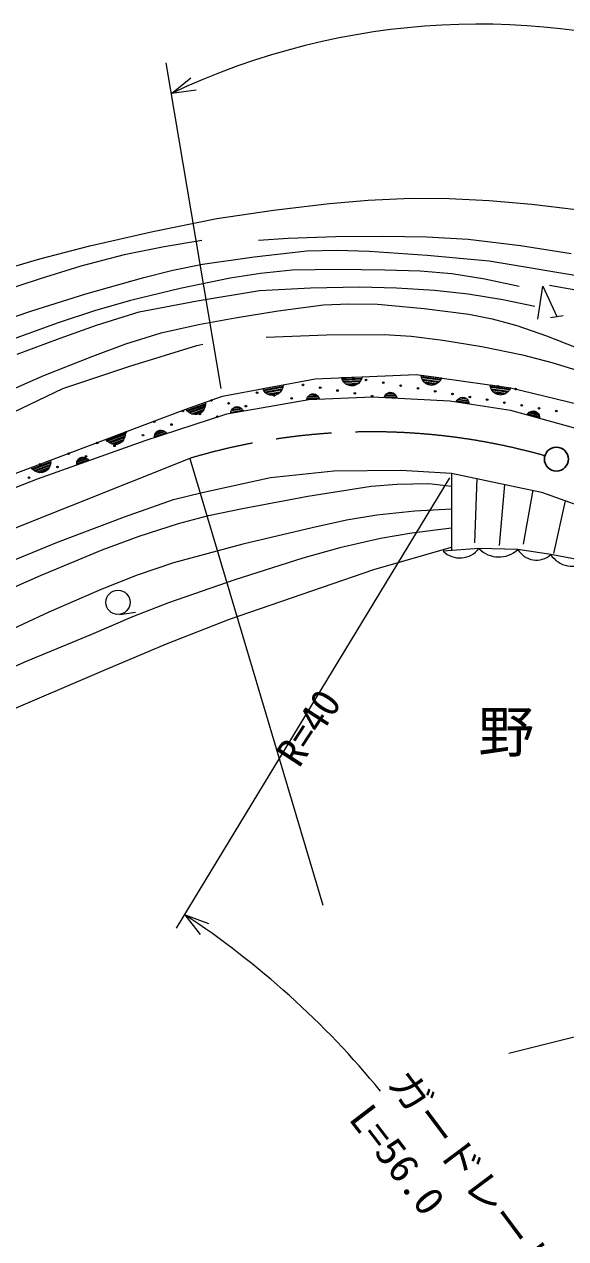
# Model space of a CAD drawing. Units: millimetres, scale not verified. Extents: x 39477 to 671106, y 19738 to 375030.
# Drawn here: x 360584 to 394065, y 257270 to 332356 of the extents above; entities that cross this region are included whole.
import ezdxf
from ezdxf.enums import TextEntityAlignment as Align

# ---------------------------------------------------------------- set-up
doc = ezdxf.new("R2010")
doc.units = ezdxf.units.MM
doc.header["$LTSCALE"] = 986.92
doc.linetypes.add('CHAIN', pattern=[18.5, 12, -1.5, 3.5, -1.5])
for name, color, linetype, lineweight in [('M-BGD', 7, 'Continuous', 13), ('M-BMK', 2, 'CHAIN', 13), ('M-BMK-SRVR', 3, 'Continuous', 25), ('M-STR-HTXT', 7, 'Continuous', 13)]:
    doc.layers.add(name, color=color, linetype=linetype, lineweight=lineweight)
doc.styles.add('@ＭＳ ゴシック', font='')
doc.styles.add('ＭＳ ゴシック', font='')
doc.styles.get('@ＭＳ ゴシック').set_extended_font_data('@MS Gothic')
doc.styles.get('ＭＳ ゴシック').set_extended_font_data('MS Gothic')

msp = doc.modelspace()

# ---------------------------------------------------------------- linework, layer by layer
at = {"layer": 'M-BGD'}
for p, q in [((379467.9, 321275.2), (381849.2, 321482.2)), ((381849.2, 321482.2), (384488.5, 321605.4)), ((384488.5, 321605.4), (386855.8, 321591.6)), ((386855.8, 321591.6), (389338.9, 321468.2)), ((389338.9, 321468.2), (391964.6, 321244.7)), ((372483.3, 320351.5), (375996.7, 320866.3)), ((375996.7, 320866.3), (379467.9, 321275.2)), ((391964.6, 321244.7), (394705.1, 320899.1)), ((368533.2, 319546.7), (372483.3, 320351.5)), ((364645, 318653.4), (368533.2, 319546.7)), ((379844.2, 319222.1), (376910.5, 319106.2)), ((382707.2, 319237.6), (379844.2, 319222.1)), ((385470.4, 319190.7), (382707.2, 319237.6)), ((388030.5, 319048.2), (385470.4, 319190.7)), ((361548.2, 317854.7), (364645, 318653.4)), ((369224.4, 318604), (366761.3, 318099.5)), ((371561.8, 318982.5), (369224.4, 318604)), ((376910.5, 319106.2), (375063.4, 318982.7)), ((378055, 318346.8), (379935.5, 318387.3)), ((379935.5, 318387.3), (381907.2, 318323.8)), ((391270.5, 318649.2), (388030.5, 319048.2)), ((394401.4, 318160.6), (391270.5, 318649.2)), ((358328.7, 316915.8), (361548.2, 317854.7)), ((366761.3, 318099.5), (364089.5, 317395.4)), ((371609.7, 317514.8), (374809, 317986.1)), ((374809, 317986.1), (378055, 318346.8)), ((381907.2, 318323.8), (385498.7, 318087.4)), ((385498.7, 318087.4), (389326.1, 317725.6)), ((389326.1, 317725.6), (398564.9, 316177.7)), ((364089.5, 317395.4), (361558.5, 316626.2)), ((367987, 316705.5), (369762.9, 317157.8)), ((369762.9, 317157.8), (371609.7, 317514.8)), ((375191.7, 316952.1), (373309.5, 316658.4)), ((377154.4, 317152.1), (375191.7, 316952.1)), ((379989.5, 317204.9), (377154.4, 317152.1)), ((382886.1, 317149.4), (379989.5, 317204.9)), ((385059, 317089.2), (382886.1, 317149.4)), ((387022.3, 316934.9), (385059, 317089.2)), ((389061.7, 316604.8), (387022.3, 316934.9)), ((361558.5, 316626.2), (352559.2, 313680.1)), ((364397.7, 315693.1), (367987, 316705.5)), ((373309.5, 316658.4), (370217.7, 316022.6)), ((378288.7, 316057.5), (381305.9, 316116.1)), ((381305.9, 316116.1), (383590.9, 316070)), ((391186.1, 316142.5), (389061.7, 316604.8)), ((392339.7, 314117.4), (392641.3, 316154.8)), ((392641.3, 316154.8), (393511, 314287.9)), ((395268.1, 315811.7), (393059.1, 316207.5)), ((361048, 314643.7), (364397.7, 315693.1)), ((370217.7, 316022.6), (367144.7, 315288.6)), ((371280.3, 315266), (375133.5, 315893.7)), ((375133.5, 315893.7), (378288.7, 316057.5)), ((383590.9, 316070), (385953.5, 315915.6)), ((385953.5, 315915.6), (388041.5, 315682.7)), ((388041.5, 315682.7), (390184.6, 315339.7)), ((357239.6, 313358.4), (361048, 314643.7)), ((364930.3, 314649.7), (362685.7, 313898)), ((367144.7, 315288.6), (364930.3, 314649.7)), ((367692.6, 314571.7), (371280.3, 315266)), ((373632.3, 314200.6), (376283, 314644)), ((376283, 314644), (379081.3, 315007.7)), ((379081.3, 315007.7), (380659.2, 315077.5)), ((380659.2, 315077.5), (382436.5, 315042.9)), ((382436.5, 315042.9), (385304.3, 314780.7)), ((385304.3, 314780.7), (388071.4, 314427.7)), ((390184.6, 315339.7), (392158.4, 314935.1)), ((362685.7, 313898), (353693.6, 310643.1)), ((365053.7, 313752), (367692.6, 314571.7)), ((371356.1, 313793), (373632.3, 314200.6)), ((388071.4, 314427.7), (389521.7, 314142.7)), ((389521.7, 314142.7), (391046.6, 313732.7)), ((393120.6, 314231), (393901.4, 314344.7)), ((362803.1, 312956.4), (365053.7, 313752)), ((366874.1, 312599.7), (369046.2, 313276.6)), ((369046.2, 313276.6), (371356.1, 313793)), ((375535.7, 313018.7), (379281.2, 313153.3)), ((379281.2, 313153.3), (382848.1, 313176.5)), ((382848.1, 313176.5), (384509.5, 313070.6)), ((391046.6, 313732.7), (392886.7, 313103.9)), ((360143.7, 311961), (362803.1, 312956.4)), ((364817.3, 311844.9), (366874.1, 312599.7)), ((367103, 311219), (371262.9, 312489.6)), ((371262.9, 312489.6), (371620.2, 312579.9)), ((384509.5, 313070.6), (386468.9, 312836)), ((386468.9, 312836), (388877.9, 312437.9)), ((388877.9, 312437.9), (391390.3, 311918.1)), ((392886.7, 313103.9), (394718.8, 312370.5)), ((361794.7, 310640.9), (364817.3, 311844.9)), ((391390.3, 311918.1), (393210.9, 311446.6)), ((362958.5, 309833.9), (367103, 311219)), ((393210.9, 311446.6), (395279.8, 310796.2)), ((359017.3, 309427.3), (361794.7, 310640.9)), ((372846, 309365.4), (378579, 310438.3)), ((378579, 310438.3), (384812.5, 310708.6)), ((380199.2, 310508.6), (381480.3, 310564.1)), ((380257.1, 310357.1), (380199.2, 310508.6)), ((380253.8, 310433.9), (381432.4, 310485)), ((380339.5, 310232.3), (380257.1, 310357.1)), ((381410.1, 310407.1), (380282.7, 310358.2)), ((380311.7, 310282.4), (381387.8, 310329.1)), ((380473.2, 310109.7), (380339.5, 310232.3)), ((381314.3, 310248.9), (380391.9, 310208.9)), ((380472.1, 310135.4), (381240.7, 310168.7)), ((380604.6, 310038.4), (380473.2, 310109.7)), ((381241.9, 310143.1), (381117.1, 310060.7)), ((381364.4, 310276.7), (381241.9, 310143.1)), ((381435.7, 310408.2), (381364.4, 310276.7)), ((381480.3, 310564.1), (381435.7, 310408.2)), ((384812.5, 310708.6), (390661.9, 309888.5)), ((385153.1, 310505.5), (385123.7, 310665)), ((385123.7, 310665), (386393.5, 310486.9)), ((385211.5, 310367.8), (385153.1, 310505.5)), ((385163.8, 310581.7), (386332.1, 310417.9)), ((386296, 310345.2), (385178.5, 310501.9)), ((385193.2, 310422.2), (386259.9, 310272.6)), ((385320.7, 310223), (385211.5, 310367.8)), ((386173, 310207.1), (385258.7, 310335.3)), ((385437, 310129), (385320.7, 310223)), ((385324.2, 310248.4), (386086.1, 310141.6)), ((385582.2, 310056.9), (385437, 310129)), ((385948.5, 310083.2), (385440.5, 310154.4)), ((386082.6, 310116.2), (385944.9, 310057.8)), ((386227.4, 310225.4), (386082.6, 310116.2)), ((386321.4, 310341.7), (386227.4, 310225.4)), ((386393.5, 310486.9), (386321.4, 310341.7)), ((358885.7, 307893.7), (362958.5, 309833.9)), ((370576, 308557.6), (372846, 309365.4)), ((375325.4, 309829.4), (376585.8, 310065.3)), ((375404.1, 309687.6), (375325.4, 309829.4)), ((375389.9, 309763.2), (376549.5, 309980.2)), ((375503.3, 309575.7), (375404.1, 309687.6)), ((376538.5, 309899.9), (375429.3, 309692.3)), ((375468.7, 309621.4), (376527.4, 309819.6)), ((375652.9, 309473.3), (375503.3, 309575.7)), ((376465.9, 309729.8), (375558.4, 309560)), ((375648.2, 309498.5), (376404.5, 309640)), ((375793.1, 309421.2), (375652.9, 309473.3)), ((376292.6, 309540.8), (375788.4, 309446.4)), ((375953.8, 309399.1), (375793.1, 309421.2)), ((376155.5, 309436.9), (375953.8, 309399.1)), ((376297.3, 309515.6), (376155.5, 309436.9)), ((376409.2, 309614.8), (376297.3, 309515.6)), ((376511.6, 309764.4), (376409.2, 309614.8)), ((376563.7, 309904.6), (376511.6, 309764.4)), ((376585.8, 310065.3), (376563.7, 309904.6)), ((378120.2, 309332.8), (378195.7, 309415)), ((378151.1, 309349.9), (378718.7, 309373.9)), ((378195.7, 309415), (378272.5, 309465.6)), ((378653, 309434.3), (378211.5, 309415.6)), ((378272.5, 309465.6), (378365.8, 309501.1)), ((378304.1, 309466.9), (378556.4, 309477.6)), ((378365.8, 309501.1), (378492, 309506.5)), ((378492, 309506.5), (378587.9, 309478.9)), ((378587.9, 309478.9), (378668.7, 309435)), ((378668.7, 309435), (378750.9, 309359.5)), ((378750.9, 309359.5), (378801.6, 309282.6)), ((381116, 310086.3), (380603.5, 310064.1)), ((380760.6, 309993.9), (380604.6, 310038.4)), ((380965.6, 310002.7), (380760.6, 309993.9)), ((381117.1, 310060.7), (380965.6, 310002.7)), ((382837.8, 309291.3), (382874.3, 309384.2)), ((382874.3, 309384.2), (382925.7, 309460.5)), ((383569.4, 309379.4), (382907.5, 309414)), ((382925.7, 309460.5), (383008.6, 309535.2)), ((382958.1, 309474.6), (383525.4, 309444.9)), ((383008.6, 309535.2), (383089.9, 309578.3)), ((383465.7, 309511.2), (383024.4, 309534.3)), ((383089.9, 309578.3), (383186.1, 309604.9)), ((383121.4, 309576.7), (383373.6, 309563.5)), ((383186.1, 309604.9), (383312.2, 309598.3)), ((383312.2, 309598.3), (383405.1, 309561.8)), ((383405.1, 309561.8), (383481.5, 309510.4)), ((383481.5, 309510.4), (383556.1, 309427.5)), ((383556.1, 309427.5), (383599.3, 309346.2)), ((385785.4, 310028.4), (385582.2, 310056.9)), ((385944.9, 310057.8), (385785.4, 310028.4)), ((389421.4, 309907), (389392, 310066.5)), ((389392, 310066.5), (390661.9, 309888.5)), ((389479.8, 309769.3), (389421.4, 309907)), ((389432.1, 309983.2), (390600.4, 309819.4)), ((390564.3, 309746.8), (389446.8, 309903.4)), ((389461.5, 309823.7), (390528.2, 309674.1)), ((389589, 309624.5), (389479.8, 309769.3)), ((390441.3, 309608.6), (389527, 309736.8)), ((389705.3, 309530.5), (389589, 309624.5)), ((389592.6, 309649.9), (390354.5, 309543.1)), ((389850.6, 309458.4), (389705.3, 309530.5)), ((390216.8, 309484.7), (389708.9, 309555.9)), ((390053.7, 309429.9), (389850.6, 309458.4)), ((390213.2, 309459.3), (390053.7, 309429.9)), ((390350.9, 309517.7), (390213.2, 309459.3)), ((390495.7, 309626.9), (390350.9, 309517.7)), ((390589.7, 309743.2), (390495.7, 309626.9)), ((390661.9, 309888.5), (390589.7, 309743.2)), ((390661.9, 309888.5), (395597.2, 308688.7)), ((370576, 308557.6), (371784.1, 308987.5)), ((370650.1, 308502.4), (371761.6, 308897.9)), ((371763.2, 308816.8), (370700.1, 308438.5)), ((370750, 308374.6), (371764.8, 308735.7)), ((371718.1, 308637.4), (370848.3, 308327.9)), ((371757.9, 308678.8), (371680, 308515)), ((371787.3, 308825.4), (371757.9, 308678.8)), ((371784.1, 308987.5), (371787.3, 308825.4)), ((373112.9, 308271.7), (378178, 309161.5)), ((373427.1, 308519.2), (373986.7, 308617.5)), ((373462.8, 308589.5), (373532.3, 308649.8)), ((373913.6, 308668.7), (373478.3, 308592.3)), ((373532.3, 308649.8), (373620.1, 308697.3)), ((373563.4, 308655.3), (373812.1, 308699)), ((373620.1, 308697.3), (373744.5, 308719.1)), ((373744.5, 308719.1), (373843.2, 308704.4)), ((373843.2, 308704.4), (373929.1, 308671.5)), ((373929.1, 308671.5), (374020.5, 308607.4)), ((374020.5, 308607.4), (374080.8, 308537.9)), ((378048.7, 309156), (378076.2, 309251.9)), ((378837.1, 309189.4), (378048.7, 309156)), ((378076.2, 309251.9), (378120.2, 309332.8)), ((378077.6, 309220.4), (378802.9, 309251.1)), ((378768.7, 309312.8), (378106.4, 309284.8)), ((378178, 309161.5), (382126.5, 309328.5)), ((378801.6, 309282.6), (378837.1, 309189.4)), ((382126.5, 309328.5), (386906.3, 309078.1)), ((383625.8, 309250), (382837.8, 309291.3)), ((382872.7, 309352.6), (383597.6, 309314.7)), ((383599.3, 309346.2), (383625.8, 309250)), ((386906.3, 309078.1), (390657.1, 308503.4)), ((387300.7, 309017.7), (387346.2, 309106.5)), ((388080.7, 308898.2), (387300.7, 309017.7)), ((387341.4, 309075.3), (388059, 308965.4)), ((387346.2, 309106.5), (387405, 309177.4)), ((388037.4, 309032.5), (387382.2, 309132.9)), ((387405, 309177.4), (387494.9, 309243.4)), ((387438.6, 309188.2), (388000.2, 309102.1)), ((387494.9, 309243.4), (387580.1, 309278.2)), ((387947.3, 309174.1), (387510.5, 309241)), ((387580.1, 309278.2), (387678.5, 309295.1)), ((387611.3, 309273.5), (387860.9, 309235.2)), ((387678.5, 309295.1), (387803.3, 309276)), ((387803.3, 309276), (387892.1, 309230.4)), ((387892.1, 309230.4), (387962.9, 309171.7)), ((387962.9, 309171.7), (388029, 309081.7)), ((388029, 309081.7), (388063.8, 308996.6)), ((388063.8, 308996.6), (388080.7, 308898.2)), ((360686.2, 304825.4), (370576, 308557.6)), ((368056.3, 306619.2), (373112.9, 308271.7)), ((370675.9, 308429.9), (370576, 308557.6)), ((370791.4, 308334.9), (370675.9, 308429.9)), ((370955.2, 308257), (370791.4, 308334.9)), ((370946.6, 308281.2), (371671.4, 308539.1)), ((371101.8, 308227.5), (370955.2, 308257)), ((371576.4, 308423.7), (371093.2, 308251.7)), ((371264, 308230.8), (371101.8, 308227.5)), ((371457.3, 308299.6), (371264, 308230.8)), ((371585, 308399.5), (371457.3, 308299.6)), ((371680, 308515), (371585, 308399.5)), ((374128.2, 308450.1), (373351, 308313.5)), ((373351, 308313.5), (373365.8, 308412.3)), ((373365.8, 308412.3), (373398.7, 308498.2)), ((373371.2, 308381.2), (374086.2, 308506.8)), ((374044.2, 308563.5), (373391.4, 308448.8)), ((373398.7, 308498.2), (373462.8, 308589.5)), ((374080.8, 308537.9), (374128.2, 308450.1)), ((390657.1, 308503.4), (395493.7, 307162.6)), ((391684.8, 308218.5), (391740.5, 308301.3)), ((392445.2, 308007.7), (391684.8, 308218.5)), ((391732.1, 308270.9), (392431.7, 308076.9)), ((391740.5, 308301.3), (391807.2, 308364.7)), ((392418.1, 308146.2), (391779.4, 308323.3)), ((391807.2, 308364.7), (391904.4, 308419.6)), ((391841.9, 308371.5), (392389.4, 308219.7)), ((391904.4, 308419.6), (391993, 308444.2)), ((392345.4, 308297.4), (391919.6, 308415.4)), ((391993, 308444.2), (392092.7, 308449.3)), ((392023.5, 308435.8), (392266.8, 308368.3)), ((392092.7, 308449.3), (392214.4, 308415.6)), ((392214.4, 308415.6), (392297.2, 308359.9)), ((392297.2, 308359.9), (392360.6, 308293.2)), ((392360.6, 308293.2), (392415.6, 308196)), ((392415.6, 308196), (392440.1, 308107.4)), ((392440.1, 308107.4), (392445.2, 308007.7)), ((365624.9, 306689.2), (366824.6, 307141.9)), ((366824.6, 307141.9), (366831, 306979.8)), ((369277.5, 307151.1), (368647.5, 306945.2)), ((368672.9, 307019.9), (369212.9, 307196.4)), ((368698.3, 307094.6), (368758.6, 307164.2)), ((369133.3, 307236.8), (368713.3, 307099.5)), ((368758.6, 307164.2), (368838.8, 307223.6)), ((368788.6, 307174), (369028.6, 307252.4)), ((368838.8, 307223.6), (368958.8, 307262.8)), ((368958.8, 307262.8), (369058.6, 307262.2)), ((369058.6, 307262.2), (369148.3, 307241.7)), ((369148.3, 307241.7), (369247.8, 307191.2)), ((369247.8, 307191.2), (369317.4, 307130.9)), ((369317.4, 307130.9), (369376.8, 307050.7)), ((361402.8, 304257.8), (368056.3, 306619.2)), ((365727.3, 306563.3), (365624.9, 306689.2)), ((365700.1, 306635.3), (366803.8, 307051.8)), ((365844.5, 306470.5), (365727.3, 306563.3)), ((366807, 306970.8), (365751.3, 306572.4)), ((365802.4, 306509.4), (366810.2, 306889.8)), ((366009.8, 306395.8), (365844.5, 306470.5)), ((366765.3, 306790.6), (365901.6, 306464.6)), ((366000.7, 306419.8), (366720.5, 306691.5)), ((366156.9, 306369.1), (366009.8, 306395.8)), ((366627.7, 306574.2), (366147.8, 306393.1)), ((366319, 306375.5), (366156.9, 306369.1)), ((366510.9, 306447.9), (366319, 306375.5)), ((366636.8, 306550.2), (366510.9, 306447.9)), ((366729.6, 306667.5), (366636.8, 306550.2)), ((366804.3, 306832.7), (366729.6, 306667.5)), ((366831, 306979.8), (366804.3, 306832.7)), ((369376.8, 307050.7), (368626.7, 306805.6)), ((368626.7, 306805.6), (368627.3, 306905.4)), ((368627.3, 306905.4), (368647.8, 306995.1)), ((368637.1, 306875.4), (369327.2, 307100.9)), ((368647.8, 306995.1), (368698.3, 307094.6)), ((361010.7, 304947.8), (362210.4, 305400.6)), ((361113.1, 304822), (361010.7, 304947.8)), ((361085.9, 304894), (362189.6, 305310.5)), ((362192.8, 305229.4), (361137.1, 304831)), ((361188.2, 304768.1), (362196, 305148.4)), ((362151.1, 305049.3), (361287.4, 304723.3)), ((361386.5, 304678.5), (362106.3, 304950.1)), ((362115.4, 304926.1), (362022.6, 304808.9)), ((362190.1, 305091.4), (362115.4, 304926.1)), ((362216.8, 305238.5), (362190.1, 305091.4)), ((362210.4, 305400.6), (362216.8, 305238.5)), ((363825.9, 305218.3), (363844.1, 305308.5)), ((363827.8, 305118.5), (363825.9, 305218.3)), ((364571.5, 305382.4), (363827.8, 305118.5)), ((363836.4, 305188.5), (364520.6, 305431.3)), ((363844.1, 305308.5), (363892.1, 305409.2)), ((364469.7, 305480.3), (363845.1, 305258.6)), ((363868.6, 305333.9), (364404, 305523.9)), ((363892.1, 305409.2), (363950.6, 305480.2)), ((364323.4, 305562.3), (363907, 305414.5)), ((363950.6, 305480.2), (364029.3, 305541.6)), ((363980.4, 305490.8), (364218.3, 305575.2)), ((364029.3, 305541.6), (364148.3, 305583.9)), ((364148.3, 305583.9), (364248.1, 305585.8)), ((364248.1, 305585.8), (364338.3, 305567.6)), ((364338.3, 305567.6), (364439, 305519.6)), ((364439, 305519.6), (364510, 305461.1)), ((364510, 305461.1), (364571.5, 305382.4)), ((370816, 305517.5), (379042.3, 277892)), ((335997.5, 295624.1), (360686.2, 304825.4)), ((354627.4, 301621.8), (361402.8, 304257.8)), ((361230.3, 304729.2), (361113.1, 304822)), ((361395.6, 304654.5), (361230.3, 304729.2)), ((361542.7, 304627.8), (361395.6, 304654.5)), ((362013.5, 304832.9), (361533.6, 304651.8)), ((361704.8, 304634.1), (361542.7, 304627.8)), ((361896.7, 304706.6), (361704.8, 304634.1)), ((362022.6, 304808.9), (361896.7, 304706.6)), ((371587.5, 303398.8), (375814, 304336)), ((375814, 304336), (379733.3, 304747.1)), ((379733.3, 304747.1), (383865.2, 304791.2)), ((383865.2, 304791.2), (386995.3, 304610)), ((386995.3, 304610), (392568.7, 303427.4)), ((386995.3, 304610), (387002.4, 299813)), ((388577.9, 304274.1), (388417.8, 300297.3)), ((369817.7, 302982.1), (371587.5, 303398.8)), ((378112.7, 303177.6), (382041.8, 303789.8)), ((382041.8, 303789.8), (383625.6, 303922.6)), ((383625.6, 303922.6), (385601.4, 303973.2)), ((385601.4, 303973.2), (386996.5, 303790.3)), ((389980.2, 300133.5), (390294.7, 303909.9)), ((392028.9, 303541.9), (391428.9, 300213.9)), ((392568.7, 303427.4), (397440.4, 301669.1)), ((366791.1, 301905.1), (369817.7, 302982.1)), ((374079.4, 302428), (378112.7, 303177.6)), ((393338.9, 299644.5), (394059.8, 302889.2)), ((362640.8, 300346.2), (366791.1, 301905.1)), ((370121.6, 301480.5), (371978.8, 301976.1)), ((371978.8, 301976.1), (374079.4, 302428)), ((382378.4, 302013.7), (380508.4, 301700.8)), ((384734.8, 302250.4), (382378.4, 302013.7)), ((386998.6, 302372.4), (384734.8, 302250.4)), ((367678.8, 300699.2), (370121.6, 301480.5)), ((378389.5, 301231), (374088.5, 300203)), ((380508.4, 301700.8), (378389.5, 301231)), ((387000.3, 301195.1), (384557.5, 300899.4)), ((356327.1, 297742.8), (362640.8, 300346.2)), ((365391.2, 299866), (367678.8, 300699.2)), ((382602.7, 300566.9), (380102.7, 299988.7)), ((384557.5, 300899.4), (382602.7, 300566.9)), ((361587.9, 298280.6), (365391.2, 299866)), ((374088.5, 300203), (369805.3, 299064.3)), ((380102.7, 299988.7), (377815.4, 299356.9)), ((382189.3, 298636.6), (387002.1, 300026.9)), ((388702.6, 299943.2), (386486.2, 299773.5)), ((391104.9, 299885.2), (388702.6, 299943.2)), ((393137.2, 299569.7), (391104.9, 299885.2)), ((369805.3, 299064.3), (367567.3, 298290.1)), ((377815.4, 299356.9), (373609.6, 298006.9)), ((395416.1, 299139.7), (393137.2, 299569.7)), ((357851.4, 296615.5), (361587.9, 298280.6)), ((367567.3, 298290.1), (365384.7, 297429.1)), ((373272.8, 295582.1), (382189.3, 298636.6)), ((365384.7, 297429.1), (362107.1, 296016.6)), ((373609.6, 298006.9), (369497.9, 296581.4)), ((362107.1, 296016.6), (358852.3, 294493.2)), ((366483.1, 295873.1), (367459.2, 296015.1)), ((369497.9, 296581.4), (367280.6, 295722.6)), ((367280.6, 295722.6), (364747.2, 294622.7)), ((369368.8, 294050.7), (373272.8, 295582.1)), ((364747.2, 294622.7), (360700.9, 292961.9)), ((365664.1, 292490.7), (369368.8, 294050.7)), ((360700.9, 292961.9), (356654, 291178.7)), ((356804.6, 288684), (365664.1, 292490.7)), ((419124.5, 275862.1), (390555.8, 268725.6))]:
    msp.add_line(p, q, dxfattribs=at)
for centre, radius in [((377814.8, 310061.5), 49.3), ((381717.3, 310368.4), 49.3), ((382786.9, 310193.2), 49.3), ((374981.8, 309579.5), 49.3), ((376051.4, 309404.3), 49.3), ((378884.3, 309886.3), 49.3), ((379953.9, 309711.1), 49.3), ((381023.4, 309536), 49.3), ((382092.9, 309360.8), 49.3), ((383856.4, 310018), 49.3), ((384925.9, 309842.8), 49.3), ((385995.3, 309667.6), 49.3), ((387064.9, 309492.4), 49.3), ((388134.4, 309317.2), 49.3), ((389897.8, 309974.4), 49.3), ((390967.4, 309799.2), 49.3), ((372148.9, 309097.5), 49.3), ((373218.4, 308922.2), 49.3), ((374287.9, 308747.1), 49.3), ((377120.9, 309229.1), 49.3), ((389203.9, 309142.1), 49.3), ((390273.4, 308966.8), 49.3), ((391342.9, 308791.7), 49.3), ((392412.4, 308616.4), 49.3), ((370385.4, 308440.2), 49.3), ((371454.9, 308265.1), 49.3), ((372524.4, 308089.9), 49.3), ((393481.9, 308441.3), 49.3), ((366858.4, 307125.8), 49.3), ((368621.9, 307783), 49.3), ((369691.4, 307607.8), 49.3), ((365094.9, 306468.5), 49.3), ((367927.9, 306950.5), 49.3), ((363331.5, 305811.3), 49.3), ((364400.9, 305636.1), 49.3), ((366164.4, 306293.3), 49.3), ((361568, 305154.1), 49.3), ((362637.5, 304978.9), 49.3), ((360874, 304321.7), 49.3), ((366375.2, 296615), 749.6)]:
    msp.add_circle(centre, radius, dxfattribs=at)
for centre, radius, start, end in [((387517.6, 300861.2), 1498.9, 226.52049, 322.23533), ((389933, 301130.9), 1710.1, 223.98462, 313.25241), ((392247.7, 300543.3), 1318.7, 209.93085, 312.4205), ((394483.6, 300452), 1609.8, 213.23241, 305.39679)]:
    msp.add_arc(centre, radius, start, end, dxfattribs=at)
at = {"layer": 'M-BMK'}
msp.add_line((370816, 305517.5), (299849.2, 277073.9), dxfattribs=at)
msp.add_arc((382074.4, 267703.1), 39454.8, 74.25925, 106.57971, dxfattribs=at)
at = {"layer": 'M-BMK-SRVR'}
msp.add_circle((393488, 305471), 739.8, dxfattribs=at)
at = {"layer": 'M-STR-HTXT'}
for p, q in [((372764.5, 309836.1), (369365.2, 329980.9)), ((369685.7, 328081.7), (370889.2, 329036.7)), ((371210.2, 328272.8), (369685.7, 328081.7)), ((386882.1, 304313), (369966.1, 276480.9)), ((371479, 276081.8), (370530.1, 277290.2)), ((370530.1, 277290.2), (371968.5, 276750.3))]:
    msp.add_line(p, q, dxfattribs=at)
for centre, radius, start, end in [((388729, 287798.8), 44557.4, 27.58176, 115.30194), ((340527.6, 231850.4), 54451.2, 39.38541, 56.56448)]:
    msp.add_arc(centre, radius, start, end, dxfattribs=at)

# ---------------------------------------------------------------- texts
at = {"layer": 'M-BGD'}
for s, height, rotation, style, p in [('R=40', 1809, 56.8, 'ＭＳ ゴシック', (378026.5, 286022.2)), ('野', 2532, 270, '@ＭＳ ゴシック', (388314.2, 290384.2))]:
    msp.add_text(s, height=height, rotation=rotation, dxfattribs=dict(at, style=style)).set_placement(p, align=Align.BOTTOM_LEFT)
at = {"layer": 'M-STR-HTXT', "style": 'ＭＳ ゴシック', "width": 1.05}
for s, rotation, p in [('ガードレール', 306.8, (382551.4, 266558.9)), ('L=56.0', 307.5, (380148.5, 264352.2))]:
    msp.add_text(s, height=1809, rotation=rotation, dxfattribs=at).set_placement(p, align=Align.BOTTOM_LEFT)

doc.saveas('drawing.dxf')
